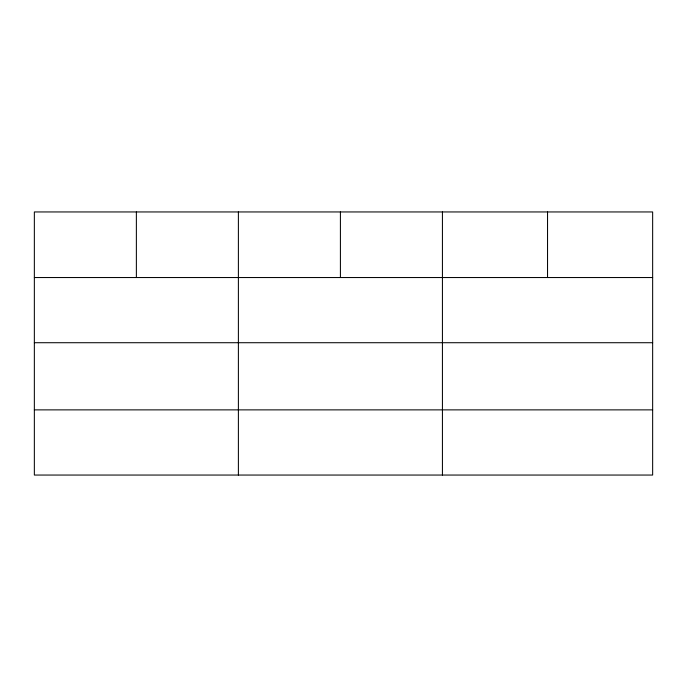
<?xml version="1.0" encoding="UTF-8"?>
<svg xmlns="http://www.w3.org/2000/svg" width="687" height="687" viewBox="0 0 687 687"><rect width="100%" height="100%" fill="white"/><g stroke="black" fill="none" stroke-linecap="round" stroke-linejoin="round"><path stroke-width="1.03" d="M652.65 342.719L652.65 211.948L34.35 211.948L34.35 475.052L652.65 475.052L652.65 342.719L34.35 342.719M34.35 277.539L652.65 277.539M34.35 409.873L652.65 409.873M547.539 211.948L547.539 277.539M442.428 211.948L442.428 475.052M340.409 211.948L340.409 277.539M238.389 211.948L238.389 475.052M136.37 211.948L136.37 277.539"/></g></svg>
